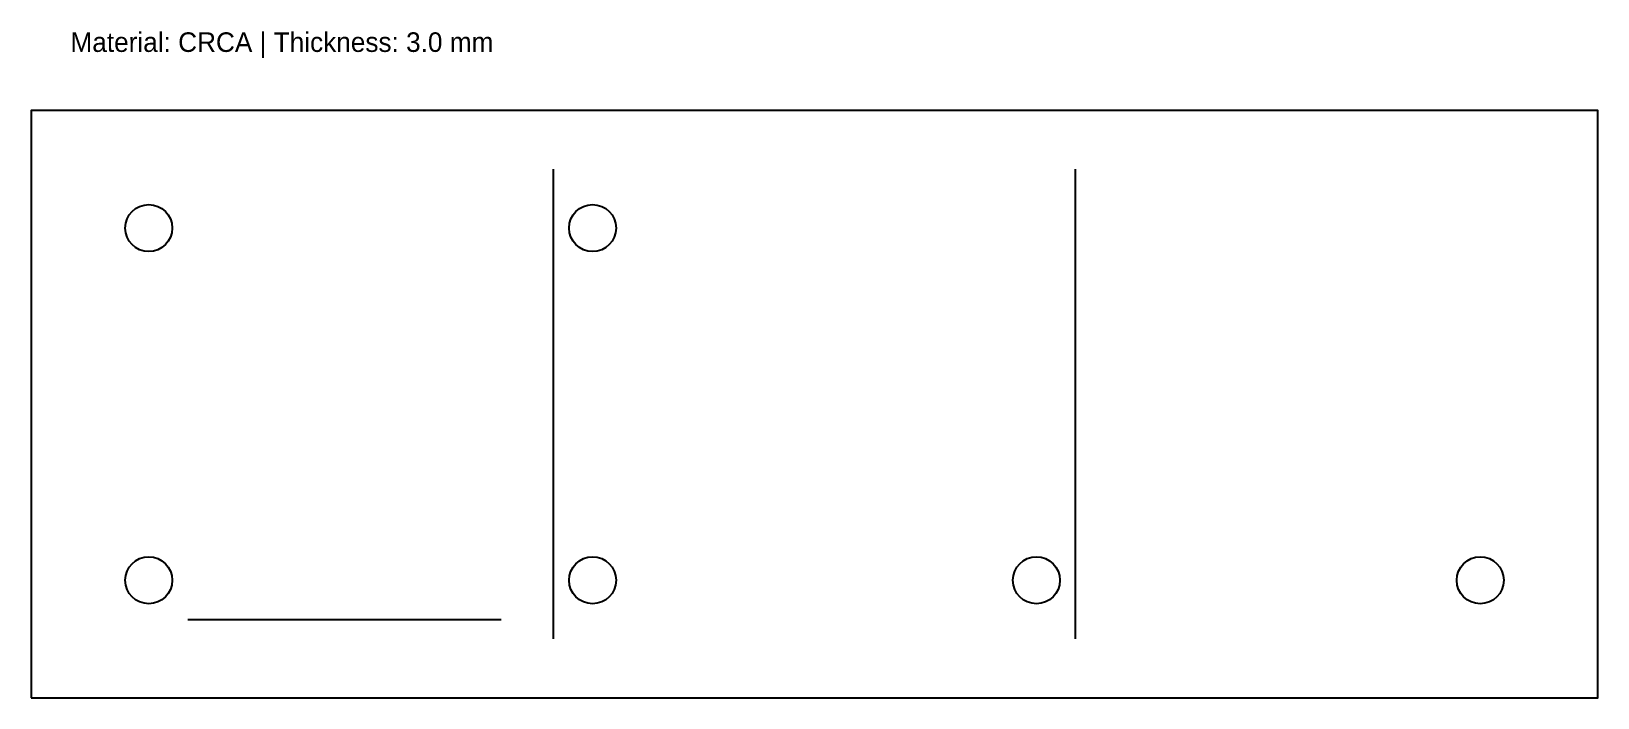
# Model space of a CAD drawing. Header units: metres. Extents: x 0 to 400, y 0 to 170.
import ezdxf

# ---------------------------------------------------------------- set-up
doc = ezdxf.new("R2010")
doc.units = ezdxf.units.M

msp = doc.modelspace()

# ---------------------------------------------------------------- linework, layer by layer
at = {"layer": 'BEND'}
for p, q in [((133.33, 15), (133.33, 135)), ((266.67, 15), (266.67, 135))]:
    msp.add_line(p, q, dxfattribs=at)
at = {"layer": 'CUT'}
msp.add_lwpolyline([(0, 0), (400, 0), (400, 150), (0, 150)], close=True, dxfattribs=at)
at = {"layer": 'HOLES'}
for centre in [(30, 120), (143.33, 120), (30, 30), (143.33, 30), (256.67, 30), (370, 30)]:
    msp.add_circle(centre, 6, dxfattribs=at)
at = {"layer": 'WELDS', "linetype": 'CONTINUOUS'}
msp.add_line((40, 20), (120, 20), dxfattribs=at)

# ---------------------------------------------------------------- texts
at = {"layer": 'NOTES'}
msp.add_text('Material: CRCA | Thickness: 3.0 mm', height=5, dxfattribs=at).set_placement((10, 165))

doc.saveas('drawing.dxf')
